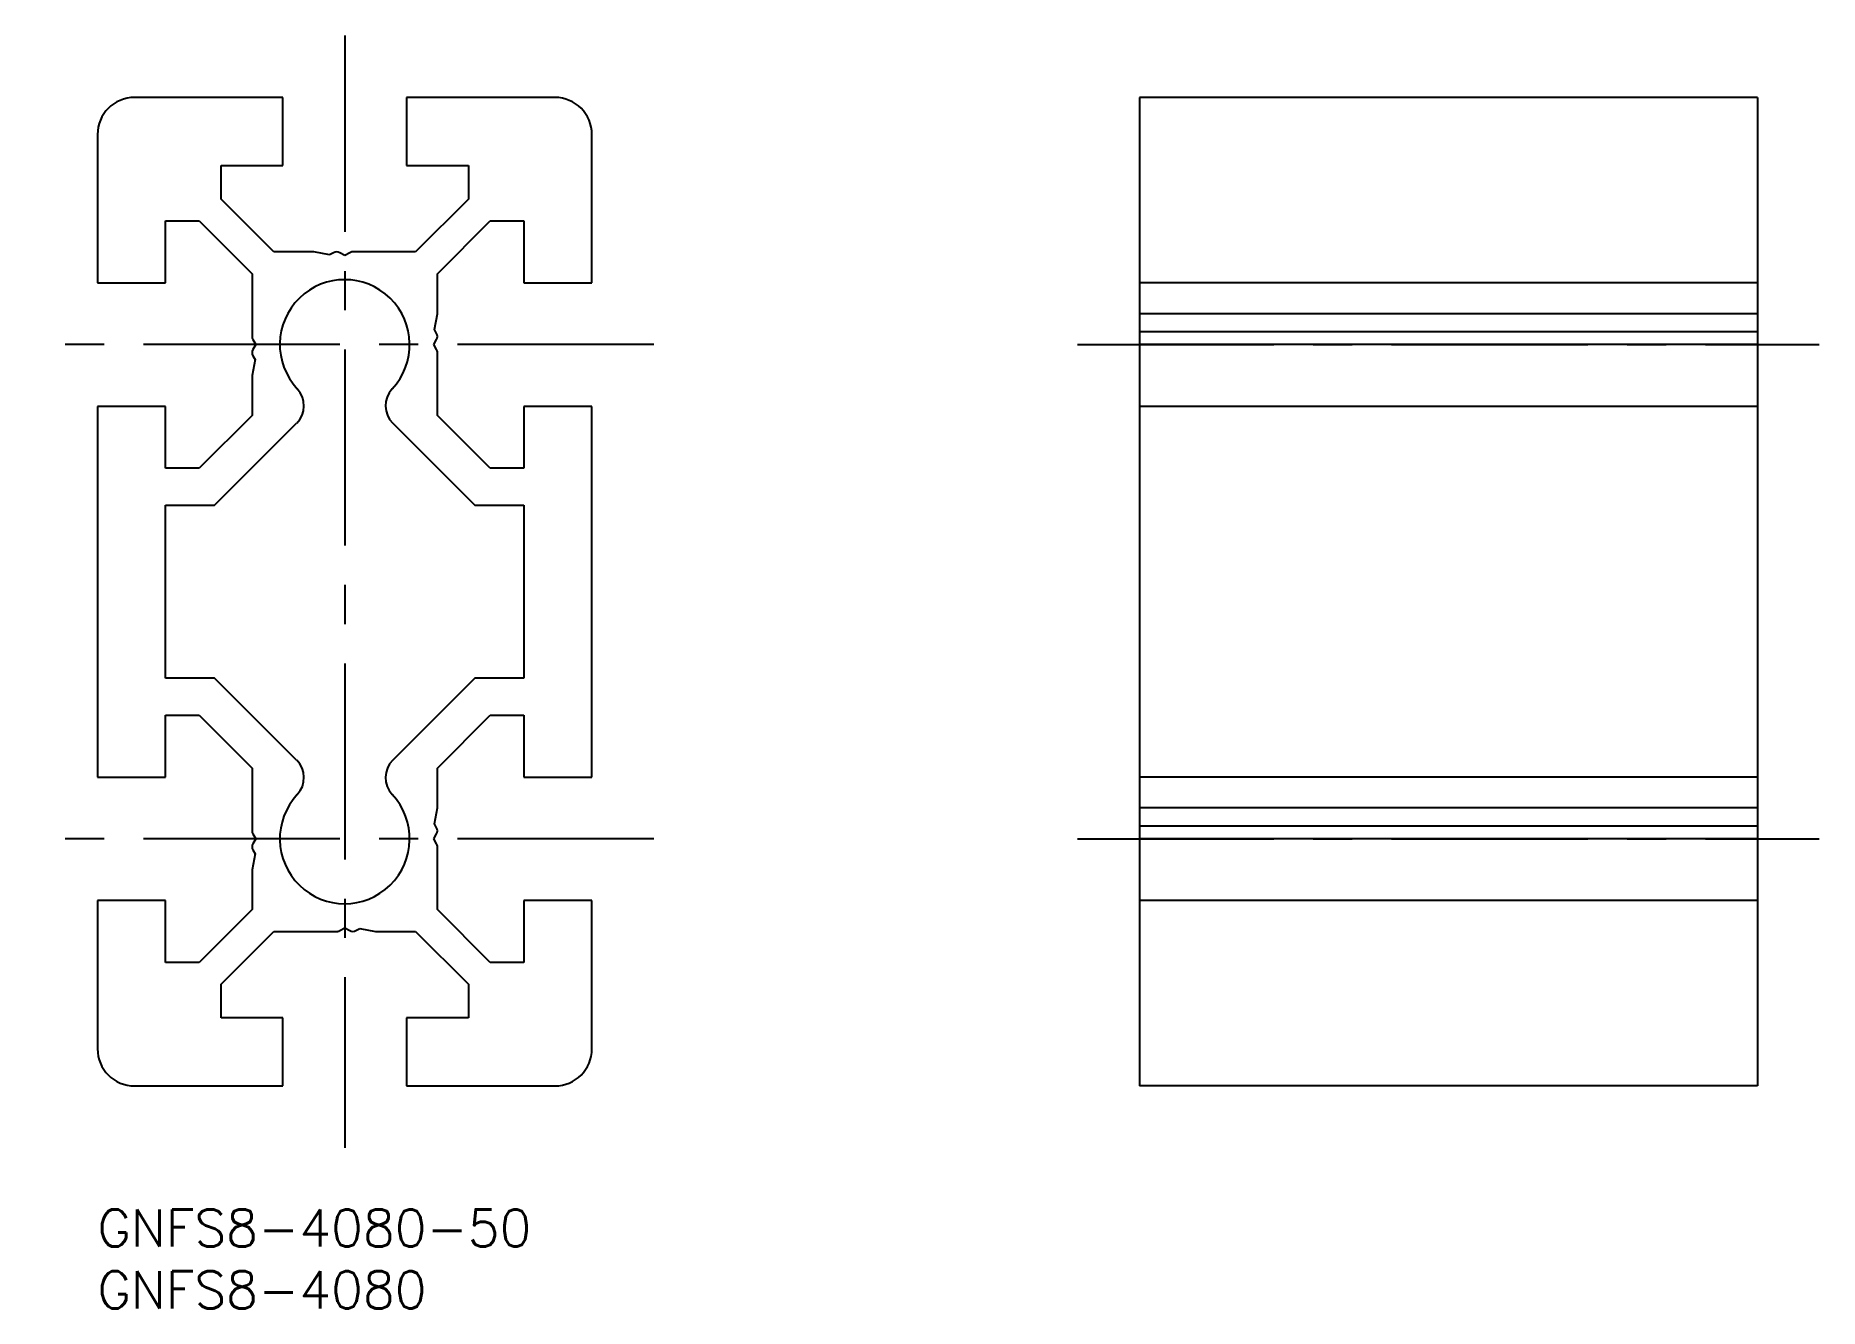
# Model space of a CAD drawing. Extents: x -5 to 139, y -8 to 95.
import ezdxf

# ---------------------------------------------------------------- set-up
doc = ezdxf.new("R2010")
doc.units = 0
doc.header["$LTSCALE"] = 0.5
doc.linetypes.add('CENTER', pattern=[50.8, 31.75, -6.35, 6.35, -6.35])
for name, color, linetype in [('MSM_CENTER', 1, 'CENTER'), ('MSM_CONTINUOUS', 7, 'CONTINUOUS'), ('MSM_PART_NUMBER', 7, 'CONTINUOUS')]:
    doc.layers.add(name, color=color, linetype=linetype)
doc.styles.get("Standard").update_dxf_attribs({"font": 'txt.shx', "height": 3, "bigfont": 'bigfont.shx'})

# ---------------------------------------------------------------- blocks, each defined once
blk = doc.blocks.new('*U3')
at = {"layer": 'MSM_PART_NUMBER'}
blk.add_text('GNFS8-4080-50', height=3, dxfattribs=at).set_placement((0, -3))
blk = doc.blocks.new('*U4')
at = {"layer": 'MSM_PART_NUMBER'}
blk.add_text('GNFS8-4080', height=3, dxfattribs=at).set_placement((0, -8))

msp = doc.modelspace()

# ---------------------------------------------------------------- linework, layer by layer
at = {"layer": 'MSM_CENTER'}
for p, q in [((20, 95), (20, 5)), ((45, 70), (-5, 70)), ((79.28, 70), (139.28, 70)), ((45, 30), (-5, 30)), ((79.28, 30), (139.28, 30))]:
    msp.add_line(p, q, dxfattribs=at)
at = {"layer": 'MSM_CONTINUOUS'}
for p, q in [((15, 90), (3, 90)), ((15, 84.5), (15, 90)), ((25, 90), (25, 84.5)), ((37, 90), (25, 90)), ((134.28, 90), (84.28, 90)), ((84.28, 90), (84.28, 10)), ((134.28, 90), (134.28, 10)), ((0, 87), (0, 75)), ((40, 75), (40, 87)), ((10, 84.5), (15, 84.5)), ((10, 81.77), (10, 84.5)), ((25, 84.5), (30, 84.5)), ((30, 84.5), (30, 81.77)), ((14.27, 77.5), (10, 81.77)), ((30, 81.77), (25.73, 77.5)), ((5.5, 80), (8.23, 80)), ((5.5, 75), (5.5, 80)), ((8.23, 80), (12.5, 75.73)), ((27.5, 75.73), (31.77, 80)), ((31.77, 80), (34.5, 80)), ((34.5, 80), (34.5, 75)), ((17.5, 77.5), (14.27, 77.5)), ((18.78, 77.25), (17.5, 77.5)), ((19.1, 77.43), (18.78, 77.25)), ((20, 77.2), (19.6, 77.43)), ((20.4, 77.43), (20, 77.2)), ((25.73, 77.5), (20.65, 77.5)), ((12.5, 75.73), (12.5, 70.65)), ((27.5, 72.5), (27.5, 75.73)), ((0, 75), (5.5, 75)), ((34.5, 75), (40, 75)), ((134.28, 75), (84.28, 75)), ((27.25, 71.22), (27.5, 72.5)), ((134.28, 72.5), (84.28, 72.5)), ((27.43, 70.9), (27.25, 71.22)), ((134.28, 71.02), (84.28, 71.02)), ((12.57, 70.4), (12.8, 70)), ((12.8, 70), (12.57, 69.6)), ((27.2, 70), (27.43, 70.4)), ((27.43, 69.6), (27.2, 70)), ((27.5, 64.27), (27.5, 69.35)), ((134.28, 70), (84.28, 70)), ((12.75, 68.78), (12.5, 67.5)), ((12.57, 69.1), (12.75, 68.78)), ((12.5, 67.5), (12.5, 64.27)), ((0, 65), (0, 35)), ((5.5, 65), (0, 65)), ((5.5, 60), (5.5, 65)), ((34.5, 65), (34.5, 60)), ((40, 65), (34.5, 65)), ((40, 35), (40, 65)), ((134.28, 65), (84.28, 65)), ((12.5, 64.27), (8.23, 60)), ((9.47, 57), (16.11, 63.64)), ((23.89, 63.64), (30.53, 57)), ((31.77, 60), (27.5, 64.27)), ((8.23, 60), (5.5, 60)), ((34.5, 60), (31.77, 60)), ((5.5, 43), (5.5, 57)), ((5.5, 57), (9.47, 57)), ((30.53, 57), (34.5, 57)), ((34.5, 57), (34.5, 43)), ((9.47, 43), (5.5, 43)), ((16.11, 36.36), (9.47, 43)), ((30.53, 43), (23.89, 36.36)), ((34.5, 43), (30.53, 43)), ((5.5, 40), (8.23, 40)), ((5.5, 35), (5.5, 40)), ((8.23, 40), (12.5, 35.73)), ((27.5, 35.73), (31.77, 40)), ((31.77, 40), (34.5, 40)), ((34.5, 40), (34.5, 35)), ((0, 35), (5.5, 35)), ((12.5, 35.73), (12.5, 30.65)), ((27.5, 32.5), (27.5, 35.73)), ((34.5, 35), (40, 35)), ((134.28, 35), (84.28, 35)), ((27.25, 31.22), (27.5, 32.5)), ((134.28, 32.5), (84.28, 32.5)), ((12.57, 30.4), (12.8, 30)), ((27.2, 30), (27.43, 30.4)), ((27.43, 30.9), (27.25, 31.22)), ((134.28, 31.02), (84.28, 31.02)), ((12.8, 30), (12.57, 29.6)), ((12.57, 29.1), (12.75, 28.78)), ((27.43, 29.6), (27.2, 30)), ((27.5, 24.27), (27.5, 29.35)), ((134.28, 30), (84.28, 30)), ((12.75, 28.78), (12.5, 27.5)), ((12.5, 27.5), (12.5, 24.27)), ((0, 25), (0, 13)), ((5.5, 25), (0, 25)), ((5.5, 20), (5.5, 25)), ((34.5, 25), (34.5, 20)), ((40, 25), (34.5, 25)), ((40, 13), (40, 25)), ((134.28, 25), (84.28, 25)), ((12.5, 24.27), (8.23, 20)), ((31.77, 20), (27.5, 24.27)), ((10, 18.23), (14.27, 22.5)), ((14.27, 22.5), (19.35, 22.5)), ((19.6, 22.57), (20, 22.8)), ((20, 22.8), (20.4, 22.57)), ((20.9, 22.57), (21.22, 22.75)), ((21.22, 22.75), (22.5, 22.5)), ((22.5, 22.5), (25.73, 22.5)), ((25.73, 22.5), (30, 18.23)), ((8.23, 20), (5.5, 20)), ((34.5, 20), (31.77, 20)), ((10, 15.5), (10, 18.23)), ((30, 18.23), (30, 15.5)), ((15, 15.5), (10, 15.5)), ((15, 10), (15, 15.5)), ((25, 15.5), (25, 10)), ((30, 15.5), (25, 15.5)), ((3, 10), (15, 10)), ((25, 10), (37, 10)), ((134.28, 10), (84.28, 10))]:
    msp.add_line(p, q, dxfattribs=at)
for centre, radius, start, end in [((3, 87), 3, 90, 180), ((37, 87), 3, 0, 90), ((19.35, 77), 0.5, 60, 120), ((20.65, 77), 0.5, 90, 120), ((20, 70), 5.25, 316.9761, 223.0239), ((27, 70.65), 0.5, 330, 30), ((13, 70.65), 0.5, 180, 210), ((13, 69.35), 0.5, 150, 210), ((27, 69.35), 0.5, 0, 30), ((14.7, 65.05), 2, 315, 43.0239), ((25.3, 65.05), 2, 136.9761, 225), ((14.7, 34.95), 2, 316.9761, 45), ((25.3, 34.95), 2, 135, 223.0239), ((20, 30), 5.25, 136.9761, 43.0239), ((13, 30.65), 0.5, 180, 210), ((27, 30.65), 0.5, 330, 30), ((13, 29.35), 0.5, 150, 210), ((27, 29.35), 0.5, 0, 30), ((19.35, 23), 0.5, 270, 300), ((20.65, 23), 0.5, 240, 300), ((3, 13), 3, 180, 270), ((37, 13), 3, 270, 0)]:
    msp.add_arc(centre, radius, start, end, dxfattribs=at)

# ---------------------------------------------------------------- block references
for name in ['*U3', '*U4']:
    msp.add_blockref(name, (0, 0), dxfattribs=at)

doc.saveas('drawing.dxf')
